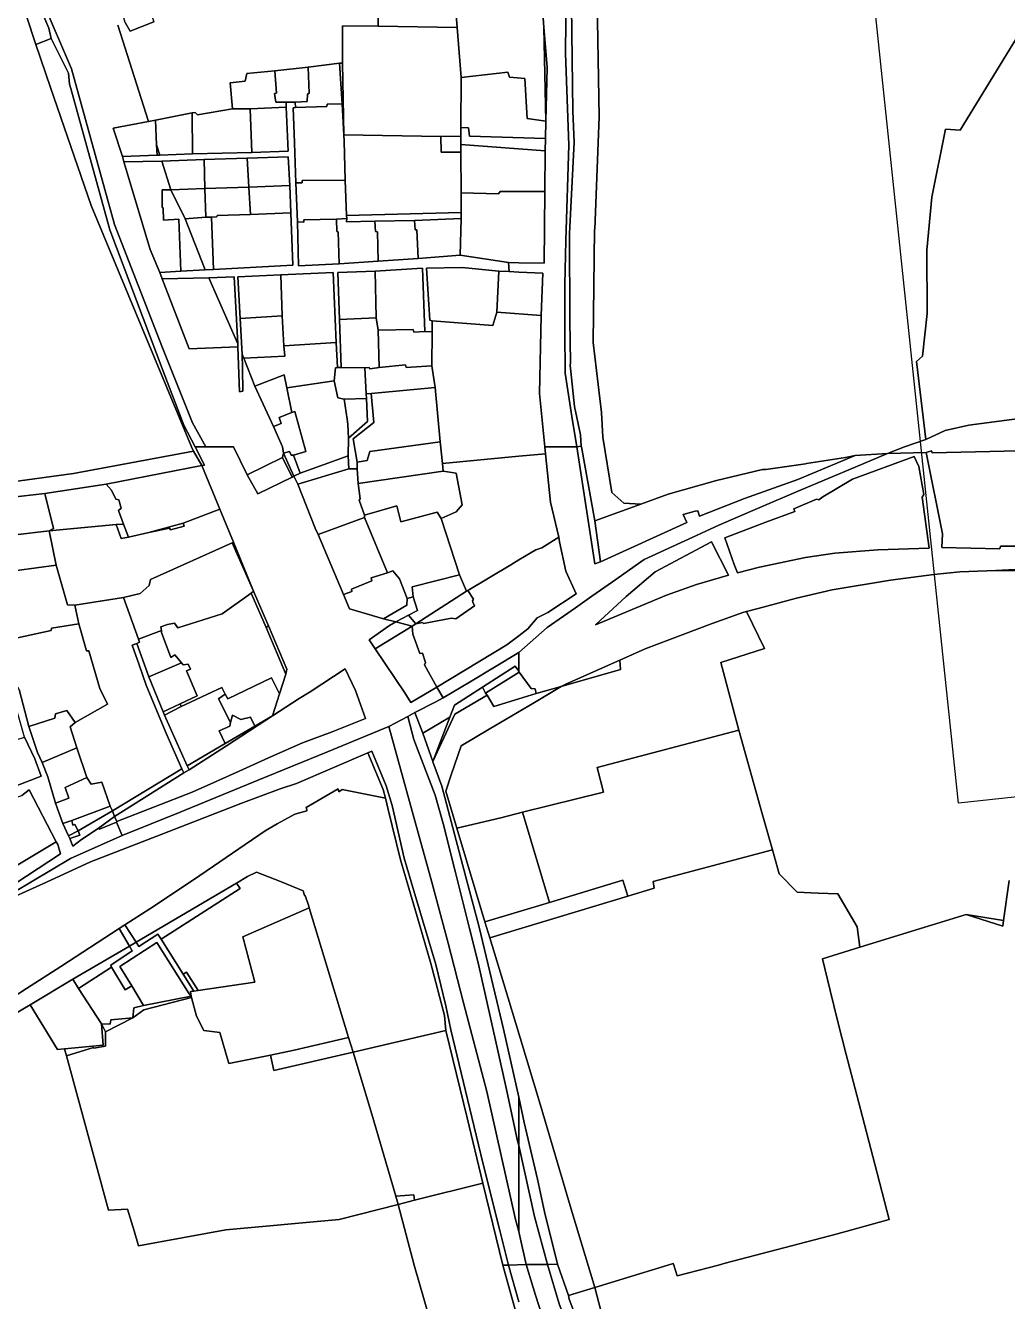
# Model space of a CAD drawing. Header units: feet. Extents: x -1222 to 199575, y -502 to 454509.
# Drawn here: x -317.4 to -77.4, y -103.7 to 208.2 of the extents above; entities that cross this region are included whole.
import ezdxf

# ---------------------------------------------------------------- set-up
doc = ezdxf.new("R2010")
doc.units = ezdxf.units.FT
doc.header["$MEASUREMENT"] = 0
doc.layers.add('line', color=7, linetype='CONTINUOUS')
doc.layers.add('지적', color=7, linetype='CONTINUOUS')
picture_1 = doc.add_image_def('image1.jpg', size_in_pixel=(8269, 5907))

msp = doc.modelspace()

# ---------------------------------------------------------------- linework, layer by layer
at = {"layer": '지적', "color": 20}
for points in [[(-184.28, 238.63), (-183.61, 187.29), (-183.29, 179.66), (-184.45, 157.33), (-184.39, 136.04), (-184.21, 125.88), (-184.25, 125.13), (-184.15, 123.61), (-183.22, 115.12), (-181.78, 108.16), (-181.56, 105.42), (-182.64, 105.25), (-183.88, 112.62), (-185.52, 123.26), (-185.61, 133.52), (-185.58, 144.89), (-185.35, 155.62), (-184.6, 178.99), (-185.43, 201.34), (-185.26, 217.37)], [(-177.66, 214.06), (-177.17, 185.91), (-178.26, 158.44), (-178.3, 158.32), (-178.62, 130.71), (-176.63, 113.62), (-176.25, 107.61), (-174.12, 94.08), (-171.16, 91.42), (-167.03, 91.25), (-178.26, 87.18), (-181.53, 105.25), (-181.56, 105.42), (-181.78, 108.16), (-183.22, 115.12), (-184.15, 123.61), (-184.25, 125.13), (-184.21, 125.88), (-184.39, 136.04), (-184.45, 157.33), (-183.29, 179.66), (-183.61, 187.29), (-184.28, 238.63)], [(-231.31, 220.37), (-231.22, 208.03), (-239.91, 208.1), (-239.92, 199.01), (-240.67, 198.98), (-248.33, 198.06), (-256.45, 197.12), (-263.34, 196.46), (-263.73, 194.6), (-267.41, 194.21), (-266.83, 187.87), (-275.35, 186.37), (-275.96, 186.98), (-276.65, 186.85), (-285.62, 185.08), (-287.38, 184.75), (-294.85, 208.3)], [(-185.26, 217.37), (-185.43, 201.34), (-184.6, 178.99), (-185.35, 155.62), (-185.58, 144.89), (-185.61, 133.52), (-185.52, 123.26), (-183.88, 112.62), (-182.64, 105.25), (-190.48, 105.25), (-191.78, 118.23), (-191.38, 137.35), (-190.95, 147.69), (-196.86, 147.91), (-199.18, 148.08), (-199.35, 150.25), (-196.86, 150.2), (-190.66, 150.09), (-190.5, 167.61), (-190.35, 177.55), (-190.29, 180.62), (-190.21, 184.81), (-189.86, 197.95), (-190.68, 207.82), (-191.19, 214.39)], [(-313.38, 214.3), (-306.15, 197.59), (-295.69, 159.54), (-283.94, 129.46), (-276.59, 111.09), (-273.33, 105.25), (-275.97, 105.25), (-278.68, 110.49), (-283.79, 123.69), (-296.78, 158.28), (-306.3, 192.77), (-306.66, 193.89), (-306.91, 196.58), (-311.17, 205.02), (-311.69, 207.57), (-314.06, 213.06)], [(-294.85, 208.3), (-287.38, 184.75), (-296.01, 183.14), (-293.73, 176.17), (-293.38, 174.88), (-286.94, 153.49), (-284.58, 147.87), (-283.98, 146.32), (-277.42, 129.22), (-265.48, 129.65), (-265.09, 118.63), (-264.31, 118.85), (-264.39, 124.46), (-264.48, 127.91), (-264.06, 126.92), (-261.36, 120.06), (-256.8, 110.21), (-254.62, 105.25), (-254.35, 103.7), (-254.56, 102.63), (-263.25, 98.36), (-266.6, 105.25), (-273.33, 105.25), (-276.59, 111.09), (-283.94, 129.46), (-295.69, 159.54), (-306.15, 197.59), (-313.38, 214.3)], [(-73.62, 207.66), (-88.93, 182.6), (-92.54, 182.89), (-95.9, 166.24), (-97.12, 153.31), (-96.97, 137.8), (-98.12, 127.35), (-99.63, 126.12), (-97.33, 107.04), (-102.57, 105.25), (-106.74, 103.57), (-114.6, 103.15), (-116.95, 102.6), (-126.47, 101.13), (-126.74, 101.06), (-136.41, 99.7), (-137.24, 99.68), (-148.47, 96.97), (-160.34, 93.63), (-167.03, 91.25), (-171.16, 91.42), (-174.12, 94.08), (-176.25, 107.61), (-176.63, 113.62), (-178.62, 130.71), (-178.3, 158.32), (-178.26, 158.44), (-177.17, 185.91), (-177.66, 214.06)], [(-317.15, 210.46), (-314.87, 203.57), (-311.3, 193.06), (-301.36, 164.25), (-276.81, 105.25), (-276.36, 104.16), (-305.7, 98.73), (-322.39, 96.4)], [(-293.09, 208.95), (-291.85, 206.81), (-286.01, 209.13)], [(-58.38, 114.25), (-86.82, 110.55), (-92.58, 109.21), (-97.33, 107.04), (-99.63, 126.12), (-98.12, 127.35), (-96.97, 137.8), (-97.12, 153.31), (-95.9, 166.24), (-92.54, 182.89), (-88.93, 182.6), (-73.62, 207.66)], [(-75.52, 75.27), (-80.23, 75.04), (-89.01, 74.65), (-95.39, 74.01), (-105.96, 72.62), (-120.22, 70.3), (-128.95, 68.22), (-138.3, 65.74), (-141.19, 65.01), (-141.85, 64.84), (-149.58, 62.03), (-156.93, 59.31), (-165.98, 55.86), (-172.16, 53.06), (-185.14, 47.29), (-186.51, 46.62), (-192.58, 44.95), (-192.81, 46.08), (-193.79, 46.17), (-196.72, 50.16), (-196.86, 50.36), (-196.86, 54.97), (-189.89, 61.04), (-183, 65.9), (-178.97, 68.69), (-173.96, 72.2), (-166.17, 77.69), (-154.29, 83.16), (-147.96, 86.07), (-138.47, 90.13), (-127.84, 94.72), (-114.64, 100.29), (-106.74, 103.57), (-97.28, 103.87), (-97.28, 103.87), (-93.28, 83.97), (-93.38, 80.63), (-79.28, 80.32), (-79.04, 80.92), (-73.82, 80.98)], [(-73.82, 80.98), (-79.04, 80.92), (-79.28, 80.32), (-93.38, 80.63), (-93.28, 83.97), (-97.28, 103.87), (-95.94, 104.29), (-95.8, 103.79), (-78.2, 104.2), (-58.19, 104.65)], [(-76.96, -0.8), (-78.37, -10.57), (-87.44, -9.11), (-95.7, -11.59), (-113.46, -17.02), (-114.11, -12.09), (-118.85, -3.99), (-123.68, -3.87), (-128.81, -3.63), (-133.2, 0.87), (-134.85, 6.71), (-137.25, 15.26), (-143.07, 35.98), (-147.48, 52.53), (-136.74, 55.9), (-141.19, 65.01), (-138.3, 65.74), (-128.95, 68.22), (-120.22, 70.3), (-105.96, 72.62), (-95.39, 74.01), (-89.01, 74.65), (-80.23, 75.04), (-75.51, 74.96)], [(-318.98, 45.92), (-316.58, 36.9), (-314.49, 30.55), (-313.31, 28.1), (-311.93, 24.56), (-310.09, 18.13), (-308.32, 13.19), (-306.91, 10.19), (-306.61, 9.49), (-305.82, 7.66), (-303.72, 9.23), (-299.68, 11.93), (-299.3, 11.78), (-295.21, 13.49), (-293.82, 10.23), (-306.4, 4.62), (-325.06, -6.46)], [(-325.06, -6.46), (-306.4, 4.62), (-293.82, 10.23), (-279.63, 15.94), (-260.42, 23.81), (-243.63, 30.66), (-228.59, 36.87), (-222.88, 16.15), (-218.09, -1.14), (-214.13, -16.04), (-210.32, -30.66), (-204.64, -52.31), (-197.6, -83.58), (-196.86, -86.57), (-196.58, -87.72), (-195.01, -94.63), (-199.37, -94.75), (-201.53, -86.01), (-205.63, -69.8), (-209.87, -52.19), (-213.48, -37.27), (-214.64, -31.37), (-217.14, -21.28), (-222.52, -3.29), (-224.89, 4.72), (-227.75, 17.55), (-229.23, 22.4), (-232.78, 30.84), (-233.71, 30.44), (-233.71, 30.44), (-251.16, 22.97), (-255.16, 21.66), (-264.79, 18.09), (-285.3, 10.08), (-301.53, 3.82), (-312.28, -1.13), (-319.88, -4.61)], [(-319.88, -4.61), (-312.28, -1.13), (-301.53, 3.82), (-285.3, 10.08), (-264.79, 18.09), (-255.16, 21.66), (-251.16, 22.97), (-233.71, 30.44), (-229.97, 21.51), (-229.42, 19.33), (-240.01, 21.47), (-240.79, 20.92), (-240.98, 21.68), (-248.85, 17.11), (-248.65, 16.53), (-248.66, 16.25), (-251.6, 15.47), (-255.88, 13.1), (-258.81, 11.36), (-276.34, -0.56), (-287.06, -7.72), (-293.1, -11.56), (-293.1, -11.56), (-294.56, -12.49), (-308.75, -21.81), (-317.14, -27.19), (-333.52, -37.75)], [(-328.16, -6.88), (-308.83, 5.73), (-309.49, 8.03), (-309.89, 8.66), (-316.54, 21.37), (-318.28, 20.04)], [(-176.32, -107.77), (-178.28, -100.22), (-160.4, -94.75), (-159.07, -94.34), (-158.94, -94.75), (-158.11, -97.37), (-147.99, -94.75), (-146.35, -94.32), (-119.26, -87.24), (-106.3, -83.63), (-109.8, -70.13), (-113.33, -56.63), (-116.8, -43.28), (-118.95, -35.02), (-120.74, -27.63), (-122.59, -19.9), (-113.46, -17.02), (-95.7, -11.59), (-87.44, -9.11), (-78.54, -11.95), (-78.37, -10.57), (-76.96, -0.8)], [(-324.34, -35.91), (-316.26, -31.12), (-309.57, -42.09), (-307.89, -41.91), (-307.4, -43.65), (-297.1, -81.3), (-292.5, -81.06), (-290.82, -86.38), (-289.81, -90.09), (-268.46, -86.13), (-240.72, -83.6), (-226.35, -79.94), (-222.37, -94.75), (-215.99, -117.07)], [(-196.86, -108.84), (-200.72, -94.75), (-199.37, -94.75), (-199.37, -94.75), (-196.86, -103.77)], [(-196.86, -103.77), (-199.37, -94.75), (-195.01, -94.63), (-195.01, -94.63), (-192.76, -102.09), (-189.41, -112.43)]]:
    msp.add_lwpolyline(points, dxfattribs=at)
for points in [[(-212.52, 215.2), (-212.44, 214.7), (-211.92, 207.73), (-231.22, 208.03), (-231.31, 220.37), (-215.45, 220.72), (-215.11, 215.33), (-212.52, 215.2)], [(-286.01, 209.13), (-291.85, 206.81), (-293.09, 208.95), (-294.5, 214.08), (-288.21, 215.64), (-286.01, 209.13)], [(-317.15, 210.46), (-316.43, 210.68), (-316.34, 212.09), (-314.06, 213.06), (-311.69, 207.57), (-311.17, 205.02), (-314.87, 203.57), (-317.15, 210.46)], [(-212.44, 214.7), (-191.19, 214.39), (-190.68, 207.82), (-190.21, 184.81), (-194.81, 185.48), (-195.39, 195.29), (-199.1, 195.55), (-199.48, 196.76), (-210.9, 195.47), (-211.92, 207.73), (-212.44, 214.7)], [(-211.92, 207.73), (-210.9, 195.47), (-210.98, 183.29), (-210.99, 181.13), (-215.86, 181.04), (-239.62, 181.49), (-239.92, 199.01), (-239.91, 208.1), (-231.22, 208.03), (-211.92, 207.73)], [(-190.21, 184.81), (-190.68, 207.82), (-189.86, 197.95), (-190.21, 184.81)], [(-314.87, 203.57), (-311.17, 205.02), (-306.91, 196.58), (-306.66, 193.89), (-306.3, 192.77), (-296.78, 158.28), (-283.79, 123.69), (-278.68, 110.49), (-275.97, 105.25), (-273.65, 100.74), (-274.35, 100.63), (-276.36, 104.16), (-276.81, 105.25), (-301.36, 164.25), (-311.3, 193.06), (-314.87, 203.57)], [(-256.45, 197.12), (-256.07, 191.67), (-256.51, 191.57), (-256.26, 189.49), (-253.69, 189.48), (-253.66, 188.22), (-262.52, 187.84), (-266.83, 187.87), (-267.41, 194.21), (-263.73, 194.6), (-263.34, 196.46), (-256.45, 197.12)], [(-248.33, 198.06), (-248.11, 191.68), (-248.46, 191.44), (-248.54, 189.66), (-251.49, 189.47), (-253.69, 189.48), (-256.26, 189.49), (-256.51, 191.57), (-256.07, 191.67), (-256.45, 197.12), (-248.33, 198.06)], [(-240.67, 198.98), (-240.05, 189.07), (-243.65, 188.99), (-243.76, 188.42), (-251.42, 188.18), (-251.49, 189.47), (-248.54, 189.66), (-248.46, 191.44), (-248.11, 191.68), (-248.33, 198.06), (-240.67, 198.98)], [(-240.67, 198.98), (-239.92, 199.01), (-239.62, 181.49), (-240.05, 189.07), (-240.67, 198.98)], [(-190.21, 184.81), (-190.29, 180.62), (-208.9, 181.15), (-209.13, 183.19), (-210.98, 183.29), (-210.9, 195.47), (-199.48, 196.76), (-199.1, 195.55), (-195.39, 195.29), (-194.81, 185.48), (-190.21, 184.81)], [(-251.49, 189.47), (-251.42, 188.18), (-251.99, 188.1), (-251.7, 179.49), (-251.34, 169.74), (-250.92, 160.19), (-250.65, 149.45), (-240.76, 149.97), (-231.18, 150.6), (-221.47, 151.27), (-211.18, 152.09), (-199.35, 150.25), (-199.18, 148.08), (-201.71, 148.19), (-210.67, 149.04), (-219.42, 148.93), (-218.59, 136.15), (-217.99, 136.06), (-217.99, 133.32), (-219.8, 133.42), (-220.36, 148.91), (-231.93, 148.2), (-241.1, 147.84), (-240.67, 136.37), (-240.26, 124.63), (-241.16, 124.64), (-241.45, 130.69), (-242.17, 147.84), (-255.03, 147.24), (-265.48, 146.76), (-264.93, 136.59), (-264.48, 127.91), (-264.39, 124.46), (-264.31, 118.85), (-265.09, 118.63), (-265.48, 129.65), (-265.53, 130.38), (-266.45, 146.77), (-272.64, 146.55), (-283.98, 146.32), (-284.58, 147.87), (-279.47, 148.16), (-273.47, 148.49), (-271.5, 148.55), (-252.09, 149.59), (-252.57, 162.41), (-252.77, 169.1), (-253.2, 176.09), (-263.2, 175.8), (-273.78, 175.43), (-284.08, 175.08), (-293.38, 174.88), (-293.73, 176.17), (-285.24, 176.52), (-284.6, 176.53), (-276.56, 176.83), (-262.1, 177.15), (-253.17, 177.51), (-253.66, 188.22), (-253.69, 189.48), (-251.49, 189.47)], [(-266.83, 187.87), (-262.52, 187.84), (-262.1, 177.15), (-276.56, 176.83), (-276.65, 186.85), (-275.96, 186.98), (-275.35, 186.37), (-266.83, 187.87)], [(-262.52, 187.84), (-253.66, 188.22), (-253.17, 177.51), (-262.1, 177.15), (-262.52, 187.84)], [(-251.42, 188.18), (-243.76, 188.42), (-243.65, 188.99), (-240.05, 189.07), (-239.62, 181.49), (-239.51, 179.95), (-239.25, 170.39), (-249.76, 170.34), (-249.81, 169.77), (-251.34, 169.74), (-251.7, 179.49), (-251.99, 188.1), (-251.42, 188.18)], [(-285.62, 185.08), (-285.39, 179.03), (-285.24, 176.52), (-293.73, 176.17), (-296.01, 183.14), (-287.38, 184.75), (-285.62, 185.08)], [(-276.65, 186.85), (-276.56, 176.83), (-284.6, 176.53), (-285.39, 179.03), (-285.62, 185.08), (-276.65, 186.85)], [(-239.62, 181.49), (-215.86, 181.04), (-215.81, 177.22), (-210.99, 177.26), (-210.89, 167.34), (-210.94, 162.51), (-238.93, 161.77), (-239.25, 170.39), (-239.51, 179.95), (-239.62, 181.49)], [(-215.86, 181.04), (-210.99, 181.13), (-210.97, 179.15), (-210.99, 177.26), (-215.81, 177.22), (-215.86, 181.04)], [(-210.98, 183.29), (-209.13, 183.19), (-208.9, 181.15), (-190.29, 180.62), (-190.35, 177.55), (-210.97, 179.15), (-210.99, 181.13), (-210.98, 183.29)], [(-285.39, 179.03), (-284.6, 176.53), (-285.24, 176.52), (-285.39, 179.03)], [(-190.35, 177.55), (-190.5, 167.61), (-201.35, 167.67), (-201.78, 167.1), (-210.89, 167.34), (-210.99, 177.26), (-210.97, 179.15), (-190.35, 177.55)], [(-284.08, 175.08), (-281.86, 168.08), (-284.01, 168.08), (-284.04, 163.69), (-283.74, 163.64), (-283.68, 160.61), (-279.97, 160.88), (-279.47, 148.16), (-284.58, 147.87), (-286.94, 153.49), (-293.38, 174.88), (-284.08, 175.08)], [(-284.08, 175.08), (-273.78, 175.43), (-273.58, 168.35), (-281.86, 168.08), (-284.08, 175.08)], [(-273.78, 175.43), (-263.2, 175.8), (-262.79, 168.72), (-273.58, 168.35), (-273.78, 175.43)], [(-263.2, 175.8), (-253.2, 176.09), (-252.77, 169.1), (-262.79, 168.72), (-263.2, 175.8)], [(-273.58, 168.35), (-262.79, 168.72), (-262.39, 161.98), (-270.54, 161.73), (-270.64, 161.48), (-271.94, 161.38), (-273.31, 161.32), (-273.58, 168.35)], [(-262.79, 168.72), (-252.77, 169.1), (-252.57, 162.41), (-262.39, 161.98), (-262.79, 168.72)], [(-239.25, 170.39), (-238.93, 161.77), (-238.9, 161), (-241.4, 160.89), (-249.35, 160.73), (-249.38, 160.11), (-250.92, 160.19), (-251.34, 169.74), (-249.81, 169.77), (-249.76, 170.34), (-239.25, 170.39)], [(-281.86, 168.08), (-278.4, 160.94), (-273.47, 148.49), (-279.47, 148.16), (-279.97, 160.88), (-283.68, 160.61), (-283.74, 163.64), (-284.04, 163.69), (-284.01, 168.08), (-281.86, 168.08)], [(-273.58, 168.35), (-273.31, 161.32), (-278.4, 160.94), (-281.86, 168.08), (-273.58, 168.35)], [(-190.5, 167.61), (-190.66, 150.09), (-196.86, 150.2), (-199.35, 150.25), (-211.18, 152.09), (-210.96, 161.05), (-210.94, 162.51), (-210.89, 167.34), (-201.78, 167.1), (-201.35, 167.67), (-190.5, 167.61)], [(-252.57, 162.41), (-252.09, 149.59), (-271.5, 148.55), (-271.94, 161.38), (-270.64, 161.48), (-270.54, 161.73), (-262.39, 161.98), (-252.57, 162.41)], [(-210.94, 162.51), (-210.96, 161.05), (-222.33, 160.54), (-231.99, 160.35), (-238.94, 160.2), (-238.9, 161), (-238.93, 161.77), (-210.94, 162.51)], [(-273.31, 161.32), (-271.94, 161.38), (-271.5, 148.55), (-273.47, 148.49), (-278.4, 160.94), (-273.31, 161.32)], [(-250.92, 160.19), (-249.38, 160.11), (-249.35, 160.73), (-241.4, 160.89), (-241.31, 157.88), (-241.02, 157.74), (-240.76, 149.97), (-250.65, 149.45), (-250.92, 160.19)], [(-238.9, 161), (-238.94, 160.2), (-231.99, 160.35), (-231.85, 157.82), (-231.34, 157.8), (-231.18, 150.6), (-240.76, 149.97), (-241.02, 157.74), (-241.31, 157.88), (-241.4, 160.89), (-238.9, 161)], [(-231.99, 160.35), (-222.33, 160.54), (-222.17, 158.25), (-221.72, 158.28), (-221.47, 151.27), (-231.18, 150.6), (-231.34, 157.8), (-231.85, 157.82), (-231.99, 160.35)], [(-222.33, 160.54), (-210.96, 161.05), (-211.18, 152.09), (-221.47, 151.27), (-221.72, 158.28), (-222.17, 158.25), (-222.33, 160.54)], [(-272.64, 146.55), (-266.45, 146.77), (-265.53, 130.38), (-272.64, 146.55)], [(-254.66, 137.22), (-264.93, 136.59), (-265.48, 146.76), (-255.03, 147.24), (-254.66, 137.22)], [(-254.66, 137.22), (-255.03, 147.24), (-242.17, 147.84), (-241.45, 130.69), (-254.23, 129.94), (-254.66, 137.22)], [(-231.66, 136.77), (-240.67, 136.37), (-241.1, 147.84), (-231.93, 148.2), (-231.66, 136.77)], [(-231.66, 136.77), (-231.93, 148.2), (-220.36, 148.91), (-219.8, 133.42), (-222.48, 133.28), (-222.67, 133.94), (-231.18, 133.74), (-231.66, 136.77)], [(-217.99, 136.06), (-218.59, 136.15), (-219.42, 148.93), (-210.67, 149.04), (-201.71, 148.19), (-202.22, 138.15), (-203.16, 134.85), (-217.99, 136.06)], [(-202.22, 138.15), (-201.71, 148.19), (-199.18, 148.08), (-196.86, 147.91), (-190.95, 147.69), (-191.38, 137.35), (-202.22, 138.15)], [(-283.98, 146.32), (-272.64, 146.55), (-265.53, 130.38), (-265.48, 129.65), (-277.42, 129.22), (-283.98, 146.32)], [(-254.66, 137.22), (-254.23, 129.94), (-254.04, 127.4), (-264.06, 126.92), (-264.48, 127.91), (-264.93, 136.59), (-254.66, 137.22)], [(-191.38, 137.35), (-191.78, 118.23), (-190.48, 105.25), (-190.32, 103.52), (-196.86, 102.91), (-215.5, 101.19), (-216.04, 106.43), (-217.27, 119.7), (-218.08, 125.02), (-217.99, 133.32), (-217.99, 136.06), (-203.16, 134.85), (-202.22, 138.15), (-191.38, 137.35)], [(-240.67, 136.37), (-231.66, 136.77), (-231.18, 133.74), (-230.98, 124.62), (-233.22, 124.29), (-233.39, 124.65), (-234.46, 124.51), (-240.26, 124.63), (-240.67, 136.37)], [(-219.8, 133.42), (-217.99, 133.32), (-218.08, 125.02), (-224.37, 124.64), (-224.52, 125.31), (-230.98, 124.62), (-231.18, 133.74), (-222.67, 133.94), (-222.48, 133.28), (-219.8, 133.42)], [(-254.23, 129.94), (-241.45, 130.69), (-241.16, 124.64), (-241.64, 124.56), (-241.98, 121.32), (-253.54, 119.62), (-254.21, 122.84), (-261.36, 120.06), (-264.06, 126.92), (-254.04, 127.4), (-254.23, 129.94)], [(-218.08, 125.02), (-217.27, 119.7), (-232.91, 118.28), (-234.11, 118.17), (-234.46, 124.51), (-233.39, 124.65), (-233.22, 124.29), (-230.98, 124.62), (-224.52, 125.31), (-224.37, 124.64), (-218.08, 125.02)], [(-253.54, 119.62), (-252.33, 113.63), (-255.41, 112.43), (-254.92, 110.94), (-256.8, 110.21), (-261.36, 120.06), (-254.21, 122.84), (-253.54, 119.62)], [(-241.16, 124.64), (-240.26, 124.63), (-234.46, 124.51), (-234.11, 118.17), (-234.09, 117.07), (-239.53, 116.87), (-241.06, 117.24), (-241.98, 121.32), (-241.64, 124.56), (-241.16, 124.64)], [(-241.98, 121.32), (-241.06, 117.24), (-239.53, 116.87), (-238.75, 111.97), (-238.63, 110.8), (-238.5, 107.36), (-238.55, 103.04), (-250.27, 98.77), (-251.88, 103.17), (-248.9, 104.05), (-251.62, 113.87), (-252.33, 113.63), (-253.54, 119.62), (-241.98, 121.32)], [(-217.27, 119.7), (-216.04, 106.43), (-233.27, 104.09), (-233.87, 101.9), (-236.33, 101.5), (-237.33, 107.19), (-232.27, 111.21), (-232.91, 118.28), (-217.27, 119.7)], [(-234.09, 117.07), (-233.81, 111.46), (-238.5, 107.36), (-238.63, 110.8), (-238.75, 111.97), (-239.53, 116.87), (-234.09, 117.07)], [(-232.91, 118.28), (-232.27, 111.21), (-237.33, 107.19), (-236.33, 101.5), (-236.33, 99.86), (-238.35, 99.84), (-238.55, 103.04), (-238.5, 107.36), (-233.81, 111.46), (-234.09, 117.07), (-234.11, 118.17), (-232.91, 118.28)], [(-256.8, 110.21), (-254.92, 110.94), (-255.41, 112.43), (-252.33, 113.63), (-251.62, 113.87), (-248.9, 104.05), (-251.88, 103.17), (-252.44, 103.2), (-252.86, 104.12), (-254.35, 103.7), (-254.62, 105.25), (-256.8, 110.21)], [(-58.38, 114.25), (-58.19, 104.65), (-78.2, 104.2), (-95.8, 103.79), (-95.94, 104.29), (-97.28, 103.87), (-106.74, 103.57), (-102.57, 105.25), (-97.33, 107.04), (-92.58, 109.21), (-86.82, 110.55), (-58.38, 114.25)], [(-236.33, 101.5), (-233.87, 101.9), (-233.27, 104.09), (-216.04, 106.43), (-215.5, 101.19), (-215.28, 99.29), (-236.08, 96.27), (-236.33, 99.86), (-236.33, 101.5)], [(-274.35, 100.63), (-297.71, 96.12), (-312.67, 93.79), (-324.16, 92.49), (-335.08, 94.53), (-335.21, 95.62), (-338.88, 94.89), (-344.05, 93.76), (-344.39, 92.77), (-351.22, 91.09), (-356.08, 90.23), (-364.06, 88.22), (-369.74, 86.94), (-375.62, 86.27), (-376.18, 88.56), (-371.94, 88.8), (-335.57, 98.55), (-322.39, 96.4), (-305.7, 98.73), (-276.36, 104.16), (-274.35, 100.63)], [(-275.97, 105.25), (-273.33, 105.25), (-266.6, 105.25), (-263.25, 98.36), (-260.66, 93.76), (-252.22, 97.84), (-251.84, 98.03), (-250.88, 96.09), (-246.57, 85.36), (-245.89, 83.83), (-239.72, 69.16), (-238.18, 65.67), (-229.93, 63.2), (-226.89, 62.43), (-228.45, 61.6), (-233.4, 58.09), (-231.92, 55.88), (-224.71, 45.13), (-223.23, 42.74), (-216.84, 46.48), (-215.36, 43.92), (-217.27, 42.81), (-222.23, 40.29), (-223.92, 39.33), (-228.59, 36.87), (-243.63, 30.66), (-260.42, 23.81), (-279.63, 15.94), (-293.82, 10.23), (-295.21, 13.49), (-295.11, 13.67), (-276.7, 20.85), (-270.67, 23.5), (-265.15, 25.92), (-258.02, 29.18), (-249.72, 32.88), (-242.46, 35.56), (-234.34, 38.84), (-236.78, 45.67), (-239.25, 50.95), (-247.85, 45.32), (-250.54, 43.73), (-253.81, 41.63), (-257.03, 39.5), (-255.34, 44.86), (-253.79, 49.66), (-253.51, 50.9), (-258.01, 61.46), (-261.68, 69.92), (-266.6, 81.9), (-269.93, 90.02), (-274.35, 100.63), (-273.65, 100.74), (-275.97, 105.25)], [(-254.56, 102.63), (-254.35, 103.7), (-251.84, 98.03), (-252.22, 97.84), (-254.56, 102.63)], [(-251.88, 103.17), (-250.27, 98.77), (-251.84, 98.03), (-254.35, 103.7), (-252.86, 104.12), (-252.44, 103.2), (-251.88, 103.17)], [(-238.35, 99.84), (-250.88, 96.09), (-251.84, 98.03), (-250.27, 98.77), (-238.55, 103.04), (-238.35, 99.84)], [(-182.64, 105.25), (-178.24, 76.62), (-176.83, 77.14), (-155.73, 86.7), (-156.64, 88.7), (-153.68, 89.54), (-153.1, 89.6), (-152.69, 88.3), (-141.68, 92.57), (-128.59, 97.27), (-114.6, 103.15), (-106.74, 103.57), (-114.64, 100.29), (-127.84, 94.72), (-138.47, 90.13), (-147.96, 86.07), (-154.29, 83.16), (-166.17, 77.69), (-173.96, 72.2), (-178.97, 68.69), (-183, 65.9), (-189.89, 61.04), (-196.86, 54.97), (-208.76, 47.77), (-215.36, 43.92), (-216.84, 46.48), (-199.76, 56.81), (-196.86, 59.04), (-194.63, 60.75), (-192.36, 63.4), (-189.74, 64.72), (-182.77, 69.28), (-185.3, 74.87), (-186.85, 82.02), (-187.04, 83.11), (-189.09, 91.69), (-190.32, 103.52), (-190.48, 105.25), (-182.64, 105.25)], [(-190.32, 103.52), (-189.09, 91.69), (-187.04, 83.11), (-191.2, 80.58), (-192.66, 80.07), (-196.86, 77.59), (-198.75, 76.4), (-209.26, 70.12), (-209.61, 69.99), (-211.33, 73.94), (-215.82, 87.7), (-212.13, 89.33), (-210.65, 91.08), (-212.17, 98.79), (-215.28, 99.29), (-215.5, 101.19), (-196.86, 102.91), (-190.32, 103.52)], [(-182.64, 105.25), (-181.56, 105.42), (-181.53, 105.25), (-178.26, 87.18), (-176.83, 77.14), (-178.24, 76.62), (-182.64, 105.25)], [(-167.03, 91.25), (-160.34, 93.63), (-148.47, 96.97), (-137.24, 99.68), (-136.41, 99.7), (-126.74, 101.06), (-126.47, 101.13), (-116.95, 102.6), (-114.6, 103.15), (-128.59, 97.27), (-141.68, 92.57), (-152.69, 88.3), (-153.1, 89.6), (-153.68, 89.54), (-156.64, 88.7), (-155.73, 86.7), (-176.83, 77.14), (-178.26, 87.18), (-167.03, 91.25)], [(-274.35, 100.63), (-269.93, 90.02), (-278.87, 86.54), (-287.31, 84.33), (-292.22, 83.13), (-293.45, 86.33), (-294.68, 89.68), (-294.06, 90.27), (-294.61, 92.3), (-295.37, 92.47), (-296.36, 94.61), (-297.71, 96.12), (-274.35, 100.63)], [(-263.25, 98.36), (-254.56, 102.63), (-252.22, 97.84), (-260.66, 93.76), (-263.25, 98.36)], [(-236.33, 99.86), (-236.08, 96.27), (-235.57, 92.54), (-235.89, 92.19), (-234.57, 88.52), (-234.56, 87.97), (-245.89, 83.83), (-246.57, 85.36), (-250.88, 96.09), (-238.35, 99.84), (-236.33, 99.86)], [(-143.36, 74.43), (-137.99, 75.84), (-126.72, 78.17), (-119.58, 79.22), (-109.05, 80.02), (-96.48, 80.49), (-98.22, 92.93), (-97.84, 93.6), (-99.02, 100.41), (-100.22, 102.87), (-115.24, 97.31), (-122.54, 93.04), (-123.5, 92.29), (-124.04, 92.44), (-129.59, 90.06), (-129.36, 89.44), (-136.41, 86.78), (-146.46, 83.02), (-144.19, 76.44), (-143.36, 74.43)], [(-143.36, 74.43), (-144.19, 76.44), (-146.46, 83.02), (-136.41, 86.78), (-129.36, 89.44), (-129.59, 90.06), (-124.04, 92.44), (-123.5, 92.29), (-122.54, 93.04), (-115.24, 97.31), (-100.22, 102.87), (-99.02, 100.41), (-97.84, 93.6), (-98.22, 92.93), (-96.48, 80.49), (-109.05, 80.02), (-119.58, 79.22), (-126.72, 78.17), (-137.99, 75.84), (-143.36, 74.43)], [(-215.28, 99.29), (-212.17, 98.79), (-210.65, 91.08), (-212.13, 89.33), (-215.82, 87.7), (-216.76, 89.28), (-225.64, 86.91), (-226.61, 90.77), (-234.57, 88.52), (-235.89, 92.19), (-235.57, 92.54), (-236.08, 96.27), (-215.28, 99.29)], [(-324.16, 92.49), (-312.67, 93.79), (-310.6, 85.26), (-311.67, 84.73), (-319.85, 83.72), (-320.06, 83.18), (-322.1, 82.8), (-322.23, 77.1), (-322.98, 77.02), (-323.2, 78.01), (-325.39, 92.35), (-324.16, 92.49)], [(-297.71, 96.12), (-296.36, 94.61), (-295.37, 92.47), (-294.61, 92.3), (-294.06, 90.27), (-294.68, 89.68), (-293.45, 86.33), (-295.22, 86.27), (-311.67, 84.73), (-310.6, 85.26), (-312.67, 93.79), (-297.71, 96.12)], [(-234.56, 87.97), (-234.57, 88.52), (-226.61, 90.77), (-225.64, 86.91), (-216.76, 89.28), (-215.82, 87.7), (-211.33, 73.94), (-222.88, 71.05), (-222.66, 68.59), (-224.13, 68.18), (-226.01, 73), (-227.59, 74.89), (-228.89, 74.4), (-234.56, 87.97)], [(-278.87, 86.54), (-269.93, 90.02), (-266.6, 81.9), (-266.92, 81.73), (-286.84, 72.77), (-287.16, 71.3), (-289.4, 69.36), (-293.43, 68.43), (-305.34, 66.57), (-307.18, 66.59), (-309.92, 76.31), (-311.67, 84.73), (-295.22, 86.27), (-294.06, 82.81), (-292.22, 83.13), (-287.31, 84.33), (-282.23, 85.32), (-281.99, 84.91), (-278.62, 85.86), (-278.87, 86.54)], [(-245.89, 83.83), (-234.56, 87.97), (-228.89, 74.4), (-232.89, 73.24), (-232.74, 72.5), (-237.73, 70.45), (-237.64, 69.9), (-239.72, 69.16), (-245.89, 83.83)], [(-322.23, 77.1), (-322.1, 82.8), (-320.06, 83.18), (-319.85, 83.72), (-311.67, 84.73), (-309.92, 76.31), (-319.55, 74.98), (-320.27, 77.07), (-322.23, 77.1)], [(-295.22, 86.27), (-293.45, 86.33), (-292.22, 83.13), (-294.06, 82.81), (-295.22, 86.27)], [(-287.31, 84.33), (-278.87, 86.54), (-278.62, 85.86), (-281.99, 84.91), (-282.23, 85.32), (-287.31, 84.33)], [(-266.92, 81.73), (-261.68, 69.92), (-262.24, 69.47), (-269.36, 64.43), (-280.2, 60.96), (-280.97, 62.17), (-282.73, 61.77), (-284.36, 61.21), (-284.21, 60.34), (-289.77, 58.26), (-293.43, 68.43), (-289.4, 69.36), (-287.16, 71.3), (-286.84, 72.77), (-266.92, 81.73)], [(-266.6, 81.9), (-261.68, 69.92), (-266.92, 81.73), (-266.6, 81.9)], [(-187.04, 83.11), (-186.85, 82.02), (-185.3, 74.87), (-182.77, 69.28), (-189.74, 64.72), (-192.36, 63.4), (-194.63, 60.75), (-196.86, 59.04), (-199.76, 56.81), (-216.84, 46.48), (-219.9, 51.97), (-219.63, 52.55), (-220.38, 54.8), (-221.01, 54.68), (-222.75, 59.46), (-222.88, 61.43), (-221.97, 61.94), (-220.35, 62.29), (-220.16, 62.02), (-213.3, 63.36), (-212.2, 63.17), (-207.63, 66.38), (-208.04, 67.26), (-208.18, 67.63), (-207.89, 68), (-209.26, 70.12), (-198.75, 76.4), (-196.86, 77.59), (-192.66, 80.07), (-191.2, 80.58), (-187.04, 83.11)], [(-178.12, 61.72), (-160.72, 68.99), (-153.42, 71.58), (-145.56, 73.9), (-149.73, 82.05), (-163.52, 74.66), (-170.58, 68.64), (-178.12, 61.72)], [(-178.12, 61.72), (-170.58, 68.64), (-163.52, 74.66), (-149.73, 82.05), (-145.56, 73.9), (-153.42, 71.58), (-160.72, 68.99), (-178.12, 61.72)], [(-309.92, 76.31), (-307.18, 66.59), (-305.34, 66.57), (-304.39, 62), (-311.03, 60.94), (-311.15, 60.34), (-321.21, 58.11), (-323.92, 72.73), (-320, 73.35), (-319.55, 74.98), (-309.92, 76.31)], [(-228.89, 74.4), (-227.59, 74.89), (-226.01, 73), (-224.13, 68.18), (-224.19, 66.52), (-229.93, 63.2), (-238.18, 65.67), (-239.72, 69.16), (-237.64, 69.9), (-237.73, 70.45), (-232.74, 72.5), (-232.89, 73.24), (-228.89, 74.4)], [(-75.51, 74.96), (-80.23, 75.04), (-75.52, 75.27), (-75.51, 74.96)], [(-211.33, 73.94), (-209.61, 69.99), (-221.97, 61.94), (-223.8, 64.07), (-221.63, 65.22), (-222.66, 68.59), (-222.88, 71.05), (-211.33, 73.94)], [(-258.62, 61.08), (-253.79, 49.66), (-255.34, 44.86), (-257.27, 48.76), (-267.95, 43.62), (-268.59, 44.81), (-269.39, 46.39), (-279.34, 41.76), (-279.61, 42.41), (-275.45, 44.39), (-278.08, 50.5), (-277.11, 50.92), (-277.69, 52.15), (-278.86, 51.97), (-279.29, 52.42), (-280.89, 54.37), (-281.92, 53.75), (-284.15, 59.81), (-284.21, 60.34), (-284.36, 61.21), (-282.73, 61.77), (-280.97, 62.17), (-280.2, 60.96), (-269.36, 64.43), (-262.24, 69.47), (-258.62, 61.08)], [(-261.68, 69.92), (-258.01, 61.46), (-258.62, 61.08), (-262.24, 69.47), (-261.68, 69.92)], [(-221.97, 61.94), (-209.61, 69.99), (-209.26, 70.12), (-207.89, 68), (-208.18, 67.63), (-208.04, 67.26), (-207.63, 66.38), (-212.2, 63.17), (-213.3, 63.36), (-220.16, 62.02), (-220.35, 62.29), (-221.97, 61.94)], [(-293.43, 68.43), (-289.77, 58.26), (-289.52, 57.52), (-290.18, 57.18), (-291.37, 56.76), (-289.65, 51.98), (-287.9, 46.94), (-283.14, 35.37), (-279.18, 26.52), (-296.16, 16.25), (-296.69, 17.43), (-298.78, 23.25), (-301.39, 22.78), (-302.42, 24.44), (-304.85, 31.65), (-306.5, 36.81), (-305.31, 37.86), (-297.38, 42.35), (-299.22, 46.19), (-301.91, 55.38), (-302.5, 55.35), (-304.39, 62), (-305.34, 66.57), (-293.43, 68.43)], [(-222.66, 68.59), (-221.63, 65.22), (-223.8, 64.07), (-226.89, 62.43), (-229.93, 63.2), (-224.19, 66.52), (-224.13, 68.18), (-222.66, 68.59)], [(-222.88, 61.43), (-231.92, 55.88), (-233.4, 58.09), (-228.45, 61.6), (-226.89, 62.43), (-222.88, 61.43)], [(-226.89, 62.43), (-223.8, 64.07), (-221.97, 61.94), (-222.88, 61.43), (-226.89, 62.43)], [(-141.19, 65.01), (-136.74, 55.9), (-147.48, 52.53), (-143.07, 35.98), (-177.67, 26.86), (-176.14, 20.8), (-195.94, 15.95), (-201.19, 14.58), (-212, 11.99), (-214.68, 21.05), (-213.38, 25.03), (-210.95, 32.18), (-204.04, 36.2), (-192.98, 42.73), (-186.51, 46.62), (-171.99, 50.79), (-172.16, 53.06), (-165.98, 55.86), (-156.93, 59.31), (-149.58, 62.03), (-141.85, 64.84), (-141.19, 65.01)], [(-321.21, 58.11), (-311.15, 60.34), (-311.03, 60.94), (-304.39, 62), (-302.5, 55.35), (-301.91, 55.38), (-299.22, 46.19), (-297.38, 42.35), (-305.31, 37.86), (-307.33, 40.78), (-310.11, 39.96), (-310.22, 38.88), (-316.58, 36.9), (-318.98, 45.92), (-319.99, 47.79), (-321, 52.41), (-321.21, 58.11)], [(-284.21, 60.34), (-284.15, 59.81), (-281.92, 53.75), (-280.89, 54.37), (-279.29, 52.42), (-287.28, 49.05), (-290.18, 57.18), (-289.52, 57.52), (-289.77, 58.26), (-284.21, 60.34)], [(-258.01, 61.46), (-253.51, 50.9), (-253.79, 49.66), (-258.62, 61.08), (-258.01, 61.46)], [(-222.88, 61.43), (-222.75, 59.46), (-221.01, 54.68), (-220.38, 54.8), (-219.63, 52.55), (-219.9, 51.97), (-216.84, 46.48), (-223.23, 42.74), (-224.71, 45.13), (-231.92, 55.88), (-222.88, 61.43)], [(-287.28, 49.05), (-283.8, 40.43), (-283.45, 39.65), (-277.93, 27.29), (-277.43, 26.27), (-278.69, 25.54), (-279.18, 26.52), (-283.14, 35.37), (-287.9, 46.94), (-289.65, 51.98), (-291.37, 56.76), (-290.18, 57.18), (-287.28, 49.05)], [(-323.17, 53.46), (-325.42, 53.15), (-332.59, 52.45), (-332.61, 51.89), (-343.09, 49.07), (-340.75, 40.81), (-338.08, 28.79), (-338.24, 28.76), (-337.99, 26.98), (-346.98, 19.46), (-344.27, 12.41), (-334.95, 16.51), (-313.57, 24.71), (-315.15, 29.01), (-317.68, 34.27), (-321, 46.09), (-323.17, 53.46)], [(-196.86, 50.36), (-197.74, 51.6), (-205.7, 46.49), (-212.56, 42.12), (-213.69, 39.19), (-220.3, 35.24), (-222.23, 40.29), (-217.27, 42.81), (-215.36, 43.92), (-208.76, 47.77), (-196.86, 54.97), (-196.86, 50.36)], [(-172.16, 53.06), (-171.99, 50.79), (-186.51, 46.62), (-185.14, 47.29), (-172.16, 53.06)], [(-277.43, 26.27), (-268.27, 32.12), (-257.03, 39.5), (-253.81, 41.63), (-250.54, 43.73), (-247.85, 45.32), (-239.25, 50.95), (-236.78, 45.67), (-234.34, 38.84), (-242.46, 35.56), (-249.72, 32.88), (-258.02, 29.18), (-265.15, 25.92), (-270.67, 23.5), (-276.7, 20.85), (-295.11, 13.67), (-295.65, 14.88), (-278.69, 25.54), (-277.43, 26.27)], [(-287.28, 49.05), (-279.29, 52.42), (-278.86, 51.97), (-277.69, 52.15), (-277.11, 50.92), (-278.08, 50.5), (-275.45, 44.39), (-279.61, 42.41), (-283.8, 40.43), (-287.28, 49.05)], [(-196.86, 50.36), (-196.72, 50.16), (-204.94, 45.02), (-205.7, 46.49), (-197.74, 51.6), (-196.86, 50.36)], [(-196.72, 50.16), (-193.79, 46.17), (-192.81, 46.08), (-192.58, 44.95), (-196.86, 43.63), (-202.93, 41.78), (-204.57, 44.55), (-204.94, 45.02), (-196.72, 50.16)], [(-268.59, 44.81), (-267.95, 43.62), (-257.27, 48.76), (-255.34, 44.86), (-257.03, 39.5), (-261.39, 36.98), (-262.42, 39.19), (-264.79, 38.6), (-266.81, 39.63), (-267.29, 37.83), (-270.23, 43.61), (-268.59, 44.81)], [(-279.34, 41.76), (-269.39, 46.39), (-268.59, 44.81), (-270.23, 43.61), (-267.29, 37.83), (-267.49, 36.97), (-270.1, 35.79), (-268.57, 32.76), (-277.93, 27.29), (-283.45, 39.65), (-279.34, 41.76)], [(-192.58, 44.95), (-186.51, 46.62), (-192.98, 42.73), (-204.04, 36.2), (-210.95, 32.18), (-213.38, 25.03), (-214.68, 21.05), (-212, 11.99), (-205.15, -10.88), (-203.91, -14.8), (-200.51, -26.03), (-196.51, -39.25), (-191.64, -55.43), (-187.37, -69.77), (-183.99, -81.09), (-178.28, -100.22), (-184.71, -102.16), (-187.37, -94.57), (-190.58, -81.72), (-192.3, -73.77), (-195.5, -59.87), (-196.86, -53.73), (-200.56, -37.09), (-204.3, -21.38), (-206.59, -11.83), (-209.84, 0.4), (-215.66, 22.27), (-217.87, 28.23), (-217.82, 28.34), (-212.43, 39.85), (-204.57, 44.55), (-202.93, 41.78), (-196.86, 43.63), (-192.58, 44.95)], [(-204.94, 45.02), (-204.57, 44.55), (-212.43, 39.85), (-217.82, 28.34), (-213.69, 39.19), (-212.56, 42.12), (-205.7, 46.49), (-204.94, 45.02)], [(-305.31, 37.86), (-306.5, 36.81), (-304.85, 31.65), (-313.31, 28.1), (-314.49, 30.55), (-316.58, 36.9), (-310.22, 38.88), (-310.11, 39.96), (-307.33, 40.78), (-305.31, 37.86)], [(-279.61, 42.41), (-279.34, 41.76), (-283.45, 39.65), (-283.8, 40.43), (-279.61, 42.41)], [(-257.03, 39.5), (-268.27, 32.12), (-277.43, 26.27), (-277.93, 27.29), (-268.57, 32.76), (-261.39, 36.98), (-257.03, 39.5)], [(-261.39, 36.98), (-268.57, 32.76), (-270.1, 35.79), (-267.49, 36.97), (-267.29, 37.83), (-266.81, 39.63), (-264.79, 38.6), (-262.42, 39.19), (-261.39, 36.98)], [(-196.86, -65.55), (-196.86, -65.98), (-196.86, -86.57), (-197.6, -83.58), (-204.64, -52.31), (-210.32, -30.66), (-214.13, -16.04), (-218.09, -1.14), (-222.88, 16.15), (-228.59, 36.87), (-223.92, 39.33), (-222.45, 33.68), (-217.27, 20.11), (-215.35, 13.14), (-212.34, 1.16), (-208.91, -12.47), (-206.77, -20.89), (-203.76, -34.31), (-200.02, -51.09), (-197.11, -64.43), (-196.86, -65.55)], [(-222.23, 40.29), (-220.3, 35.24), (-217.82, 28.34), (-217.87, 28.23), (-215.66, 22.27), (-209.84, 0.4), (-206.59, -11.83), (-204.3, -21.38), (-200.56, -37.09), (-196.86, -53.73), (-196.86, -54.58), (-196.86, -65.55), (-197.11, -64.43), (-200.02, -51.09), (-203.76, -34.31), (-206.77, -20.89), (-208.91, -12.47), (-212.34, 1.16), (-215.35, 13.14), (-217.27, 20.11), (-222.45, 33.68), (-223.92, 39.33), (-222.23, 40.29)], [(-220.3, 35.24), (-213.69, 39.19), (-217.82, 28.34), (-220.3, 35.24)], [(-143.07, 35.98), (-137.25, 15.26), (-134.85, 6.71), (-163.96, -0.99), (-163.77, -2.67), (-170.19, -4.58), (-171.4, -0.71), (-189.32, -6.16), (-195.94, 15.95), (-176.14, 20.8), (-177.67, 26.86), (-143.07, 35.98)], [(-324.19, 32.22), (-317.68, 34.27), (-315.15, 29.01), (-313.57, 24.71), (-334.95, 16.51), (-344.27, 12.41), (-346.98, 19.46), (-337.99, 26.98), (-338.24, 28.76), (-338.08, 28.79), (-336.96, 29.12), (-330.53, 30.74), (-324.86, 31.84), (-324.19, 32.22)], [(-313.31, 28.1), (-304.85, 31.65), (-302.42, 24.44), (-307.71, 21.93), (-306.8, 19.35), (-310.09, 18.13), (-311.93, 24.56), (-313.31, 28.1)], [(-233.71, 30.44), (-232.78, 30.84), (-229.23, 22.4), (-227.75, 17.55), (-224.89, 4.72), (-222.52, -3.29), (-217.14, -21.28), (-214.64, -31.37), (-213.48, -37.27), (-209.87, -52.19), (-205.63, -69.8), (-201.53, -86.01), (-199.37, -94.75), (-200.72, -94.75), (-205.6, -74.73), (-209.46, -58.77), (-214.63, -37.39), (-214.99, -33.75), (-218.36, -21.05), (-221.7, -9.57), (-225.73, 4.27), (-228.74, 16.59), (-229.42, 19.33), (-229.97, 21.51), (-233.71, 30.44)], [(-278.69, 25.54), (-295.65, 14.88), (-296.16, 16.25), (-279.18, 26.52), (-278.69, 25.54)], [(-310.09, 18.13), (-306.8, 19.35), (-307.71, 21.93), (-302.42, 24.44), (-301.39, 22.78), (-298.78, 23.25), (-296.69, 17.43), (-306.1, 13.89), (-308.32, 13.19), (-310.09, 18.13)], [(-309.89, 8.66), (-341.57, -10.24), (-342.9, -8.27), (-348.14, 3.83), (-346.38, 4.93), (-348, 8.62), (-343.51, 10.65), (-343.02, 9.85), (-339.96, 11.22), (-333.56, 14.41), (-331.52, 15.84), (-318.28, 20.04), (-316.54, 21.37), (-309.89, 8.66)], [(-240.01, 21.47), (-229.42, 19.33), (-228.74, 16.59), (-225.73, 4.27), (-221.7, -9.57), (-218.36, -21.05), (-214.99, -33.75), (-214.63, -37.39), (-237.29, -42.7), (-238.49, -39.16), (-248.1, -7.43), (-248.15, -7.07), (-249.07, -4.39), (-249.21, -4.41), (-249.54, -3.32), (-255.12, -1.01), (-260.95, 1.31), (-263.15, 0.18), (-265.83, -1.39), (-290.4, -15.85), (-293.1, -11.56), (-287.06, -7.72), (-276.34, -0.56), (-258.81, 11.36), (-255.88, 13.1), (-251.6, 15.47), (-248.66, 16.25), (-248.65, 16.53), (-248.85, 17.11), (-240.98, 21.68), (-240.79, 20.92), (-240.01, 21.47)], [(-295.65, 14.88), (-299.68, 11.93), (-303.72, 9.23), (-305.82, 7.66), (-306.61, 9.49), (-304.16, 10.34), (-304.57, 11.36), (-296.16, 16.25), (-295.65, 14.88)], [(-296.16, 16.25), (-304.57, 11.36), (-305.35, 12.89), (-305.83, 12.76), (-306.1, 13.89), (-296.69, 17.43), (-296.16, 16.25)], [(-212, 11.99), (-201.19, 14.58), (-195.94, 15.95), (-189.32, -6.16), (-205.15, -10.88), (-212, 11.99)], [(-308.32, 13.19), (-306.1, 13.89), (-305.83, 12.76), (-305.35, 12.89), (-304.57, 11.36), (-306.91, 10.19), (-308.32, 13.19)], [(-295.21, 13.49), (-299.3, 11.78), (-299.68, 11.93), (-295.65, 14.88), (-295.11, 13.67), (-295.21, 13.49)], [(-306.91, 10.19), (-304.57, 11.36), (-304.16, 10.34), (-306.61, 9.49), (-306.91, 10.19)], [(-309.89, 8.66), (-309.49, 8.03), (-308.83, 5.73), (-328.16, -6.88), (-339.04, -13.82), (-358.12, -26.4), (-361.13, -21.65), (-347.23, -13.6), (-341.57, -10.24), (-309.89, 8.66)], [(-170.19, -4.58), (-163.77, -2.67), (-163.96, -0.99), (-134.85, 6.71), (-133.2, 0.87), (-128.81, -3.63), (-123.68, -3.87), (-118.85, -3.99), (-114.11, -12.09), (-113.46, -17.02), (-122.59, -19.9), (-120.74, -27.63), (-118.95, -35.02), (-116.8, -43.28), (-113.33, -56.63), (-109.8, -70.13), (-106.3, -83.63), (-119.26, -87.24), (-146.35, -94.32), (-147.99, -94.75), (-158.11, -97.37), (-158.94, -94.75), (-159.07, -94.34), (-160.4, -94.75), (-178.28, -100.22), (-183.99, -81.09), (-187.37, -69.77), (-191.64, -55.43), (-196.51, -39.25), (-200.51, -26.03), (-203.91, -14.8), (-170.19, -4.58)], [(-248.1, -7.43), (-264.29, -14.54), (-261.37, -25.63), (-275.24, -27.65), (-278.09, -23.15), (-278.89, -23.62), (-284.29, -15.13), (-264.95, -2.73), (-265.83, -1.39), (-263.15, 0.18), (-260.95, 1.31), (-255.12, -1.01), (-249.54, -3.32), (-249.21, -4.41), (-249.07, -4.39), (-248.15, -7.07), (-248.1, -7.43)], [(-265.83, -1.39), (-264.95, -2.73), (-284.29, -15.13), (-285.04, -13.84), (-289.75, -16.9), (-290.4, -15.85), (-265.83, -1.39)], [(-170.19, -4.58), (-203.91, -14.8), (-205.15, -10.88), (-189.32, -6.16), (-171.4, -0.71), (-170.19, -4.58)], [(-248.1, -7.43), (-238.49, -39.16), (-251.75, -42.2), (-257.56, -43.42), (-267.72, -45.47), (-269.91, -37.93), (-273.79, -37.43), (-275.64, -33.9), (-276.8, -29.34), (-276.9, -29.01), (-277.05, -27.93), (-276.25, -27.81), (-275.24, -27.65), (-261.37, -25.63), (-264.29, -14.54), (-248.1, -7.43)], [(-87.44, -9.11), (-78.37, -10.57), (-78.54, -11.95), (-87.44, -9.11)], [(-294.56, -12.49), (-293.1, -11.56), (-290.4, -15.85), (-291.98, -16.83), (-294.56, -12.49)], [(-291.98, -16.83), (-305.84, -24.91), (-316.26, -31.12), (-324.34, -35.91), (-334.01, -41.54), (-352.61, -52.47), (-352.85, -52.21), (-355.29, -52.93), (-355.75, -51.98), (-347.74, -46.88), (-333.52, -37.75), (-317.14, -27.19), (-308.75, -21.81), (-294.56, -12.49), (-291.98, -16.83)], [(-290.4, -15.85), (-289.75, -16.9), (-285.04, -13.84), (-284.29, -15.13), (-278.89, -23.62), (-276.25, -27.81), (-277.05, -27.93), (-276.9, -29.01), (-277.4, -28.46), (-285.32, -15.93), (-294.32, -21.77), (-291.45, -26.49), (-293.02, -27.45), (-296.4, -21.92), (-296.6, -21.47), (-291.34, -17.94), (-291.98, -16.83), (-290.4, -15.85)], [(-291.98, -16.83), (-291.34, -17.94), (-296.6, -21.47), (-296.4, -21.92), (-304.44, -27.19), (-305.84, -24.91), (-291.98, -16.83)], [(-291.45, -26.49), (-294.32, -21.77), (-285.32, -15.93), (-277.4, -28.46), (-276.9, -29.01), (-288.6, -31.32), (-291.45, -26.49)], [(-304.44, -27.19), (-298.83, -35.79), (-298.4, -40.97), (-307.89, -41.91), (-309.57, -42.09), (-316.26, -31.12), (-305.84, -24.91), (-304.44, -27.19)], [(-296.4, -21.92), (-293.02, -27.45), (-291.45, -26.49), (-288.6, -31.32), (-290.94, -31.88), (-291.17, -34.32), (-296.59, -34.81), (-296.71, -35.87), (-298.83, -35.79), (-304.44, -27.19), (-296.4, -21.92)], [(-278.89, -23.62), (-278.09, -23.15), (-275.24, -27.65), (-276.25, -27.81), (-278.89, -23.62)], [(-275.64, -33.9), (-273.79, -37.43), (-269.91, -37.93), (-267.72, -45.47), (-257.56, -43.42), (-256.69, -47.21), (-237.29, -42.7), (-232.78, -57.91), (-226.88, -77.9), (-226.35, -79.94), (-240.72, -83.6), (-268.46, -86.13), (-289.81, -90.09), (-290.82, -86.38), (-292.5, -81.06), (-297.1, -81.3), (-307.4, -43.65), (-300.82, -41.59), (-300.69, -41.76), (-297.86, -41.28), (-297.84, -37.77), (-291.17, -34.32), (-288.52, -32.35), (-276.8, -29.34), (-275.64, -33.9)], [(-276.9, -29.01), (-276.8, -29.34), (-288.52, -32.35), (-291.17, -34.32), (-290.94, -31.88), (-288.6, -31.32), (-276.9, -29.01)], [(-298.83, -35.79), (-297.84, -37.77), (-297.86, -41.28), (-300.69, -41.76), (-300.82, -41.59), (-307.4, -43.65), (-307.89, -41.91), (-298.4, -40.97), (-298.83, -35.79)], [(-298.83, -35.79), (-296.71, -35.87), (-296.59, -34.81), (-291.17, -34.32), (-297.84, -37.77), (-298.83, -35.79)], [(-214.63, -37.39), (-209.46, -58.77), (-205.6, -74.73), (-222.36, -78.9), (-222.48, -77.57), (-226.88, -77.9), (-232.78, -57.91), (-237.29, -42.7), (-214.63, -37.39)], [(-237.29, -42.7), (-256.69, -47.21), (-257.56, -43.42), (-251.75, -42.2), (-238.49, -39.16), (-237.29, -42.7)], [(-196.86, -65.55), (-196.86, -54.58), (-196.86, -53.73), (-195.5, -59.87), (-192.3, -73.77), (-190.58, -81.72), (-187.37, -94.57), (-189.81, -94.6), (-191.92, -86.83), (-193.01, -82.91), (-196.86, -65.55)], [(-196.86, -86.57), (-196.86, -65.98), (-196.86, -65.55), (-193.01, -82.91), (-191.92, -86.83), (-189.81, -94.6), (-195.01, -94.63), (-196.58, -87.72), (-196.86, -86.57)], [(-215.99, -117.07), (-222.37, -94.75), (-226.35, -79.94), (-222.36, -78.9), (-205.6, -74.73), (-200.72, -94.75), (-196.86, -108.84), (-195.83, -112.53), (-196.86, -112.95), (-197.75, -113.31), (-197.44, -114.46), (-215.99, -117.07)], [(-226.88, -77.9), (-222.48, -77.57), (-222.36, -78.9), (-226.35, -79.94), (-226.88, -77.9)], [(-189.81, -94.6), (-186.98, -104.26), (-182.91, -115.15), (-178.24, -127.61), (-174.46, -137.71), (-171.44, -146.82), (-168.43, -156.32), (-173.71, -157.21), (-180.58, -137.91), (-184.09, -128.09), (-187.42, -118.76), (-187.62, -117.99), (-189.41, -112.43), (-192.76, -102.09), (-195.01, -94.63), (-189.81, -94.6)], [(-187.37, -94.57), (-184.71, -102.16), (-184.48, -103.09), (-183.1, -106.76), (-178.85, -118.06), (-175.75, -126.44), (-169.52, -143.44), (-165.51, -153.84), (-165.56, -153.98), (-165.09, -155.14), (-164.8, -155.71), (-168.43, -156.32), (-171.44, -146.82), (-174.46, -137.71), (-178.24, -127.61), (-182.91, -115.15), (-186.98, -104.26), (-189.81, -94.6), (-187.37, -94.57)], [(-184.71, -102.16), (-178.28, -100.22), (-176.32, -107.77), (-174.17, -115.16), (-171.41, -124.81), (-167.87, -137.02), (-163.84, -150.94), (-163.11, -153.47), (-165.51, -153.84), (-169.52, -143.44), (-175.75, -126.44), (-178.85, -118.06), (-183.1, -106.76), (-184.48, -103.09), (-184.71, -102.16)]]:
    msp.add_lwpolyline(points, close=True, dxfattribs=at)

# ---------------------------------------------------------------- pictures from other files: only their frames are drawn
at = {"layer": 'line', "color": 3}
image = msp.add_image(picture_1, insert=(-89.37, 18.15), size_in_units=(698.97, 499.31), rotation=5.99868, dxfattribs=at)
image.dxf.flags = 7

doc.saveas('drawing.dxf')
